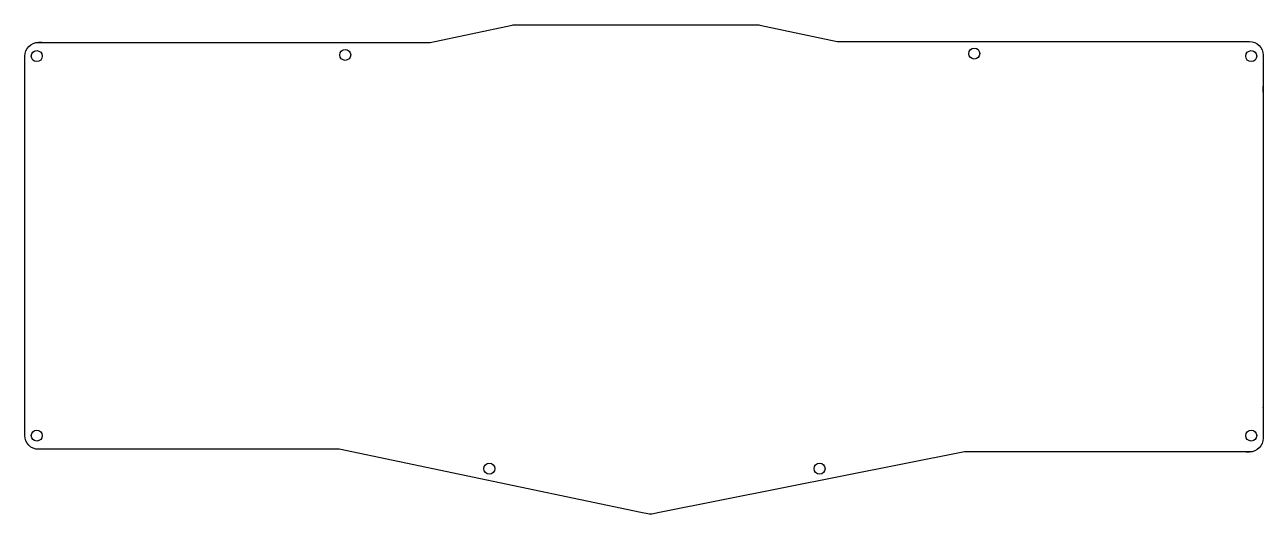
# Model space of a CAD drawing. Header units: millimetres. Extents: x 1 to 362, y -1032 to -889.
import ezdxf

# ---------------------------------------------------------------- set-up
doc = ezdxf.new("R2010")
doc.units = ezdxf.units.MM
doc.layers.get('0').update_dxf_attribs({"linetype": 'CONTINUOUS'})

msp = doc.modelspace()

# ---------------------------------------------------------------- linework, layer by layer
for p, q in [((6.15, -894.52), (5.15, -894.52)), ((6.15, -894.52), (5.15, -894.52)), ((275.82, -897.76), (275.9, -897.76)), ((275.82, -897.76), (275.9, -897.76)), ((361.62, -909.02), (361.62, -907.26)), ((361.62, -909.02), (361.62, -907.26)), ((361.62, -909.02), (361.62, -907.26)), ((361.62, -909.02), (361.62, -907.26)), ((356.62, -1013.64), (357.62, -1013.64)), ((356.62, -1013.64), (357.62, -1013.64))]:
    msp.add_line(p, q)
for points in [[(182.95, -1031.72), (180.44, -1031.25), (92.65, -1012.88), (12.2, -1012.88), (5.15, -1012.88, -0.414214), (1.15, -1008.88), (1.15, -999.88), (1.15, -999.88), (1.15, -907.52), (1.15, -898.52, -0.414214), (5.15, -894.52), (12.2, -894.52), (98.59, -894.52), (119.12, -894.52), (143.03, -889.47, -0.052097), (143.65, -889.4), (214.48, -889.4, -0.052457), (215.11, -889.47), (237.64, -894.26), (273.32, -894.26), (350.78, -894.26), (357.62, -894.26, -0.414214), (361.62, -898.26), (361.62, -1000.67, 0.001576), (361.62, -1000.64), (361.62, -1009.64, -0.414214), (357.62, -1013.64), (350.57, -1013.64), (274.65, -1013.64), (185.85, -1031.29), (183.71, -1031.71, -0.095606)], [(119.12, -894.52), (143.03, -889.47, -0.052097), (143.65, -889.4), (214.48, -889.4, -0.052457), (215.11, -889.47), (237.64, -894.26), (273.32, -894.26), (350.78, -894.26), (357.62, -894.26, -0.414214), (361.62, -898.26), (361.62, -1000.67, 0.001576), (361.62, -1000.64), (361.62, -1009.64, -0.414214), (357.62, -1013.64), (350.57, -1013.64), (274.65, -1013.64), (185.85, -1031.29), (183.71, -1031.71, -0.095606), (182.95, -1031.72), (180.44, -1031.25), (92.65, -1012.88), (12.2, -1012.88), (5.15, -1012.88, -0.414214), (1.15, -1008.88), (1.15, -999.88), (1.15, -999.88), (1.15, -907.52), (1.15, -898.52, -0.414214), (5.15, -894.52), (12.2, -894.52), (98.59, -894.52)]]:
    msp.add_lwpolyline(points, format="xyb", close=True)
for centre in [(4.65, -898.52), (4.65, -898.52), (94.41, -898.16), (94.41, -898.16), (277.5, -897.76), (277.5, -897.76), (358.12, -898.52), (358.12, -898.52), (4.65, -1008.88), (4.65, -1008.88), (358.12, -1008.88), (358.12, -1008.88), (136.35, -1018.52), (136.35, -1018.52), (232.48, -1018.52), (232.48, -1018.52)]:
    msp.add_circle(centre, 1.6)

doc.saveas('drawing.dxf')
